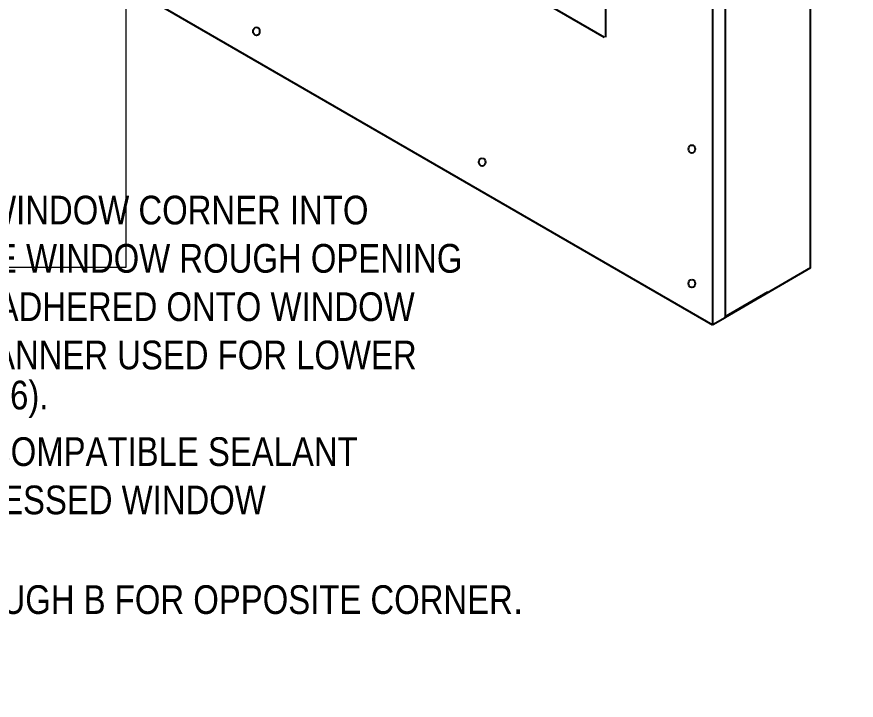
# Model space of a CAD drawing. Header units: inches. Extents: x -24 to 76, y -57 to 19.
# Drawn here: x 37.962 to 42.533, y -6.717 to -2.994 of the extents above; entities that cross this region are included whole.
import ezdxf

# ---------------------------------------------------------------- set-up
doc = ezdxf.new("R2010")
doc.units = ezdxf.units.IN
doc.header["$MEASUREMENT"] = 0
for name, color, linetype, lineweight in [('.ATI-TEXT', 7, 'Continuous', 0), ('G-ANNO-TTLB', 7, 'Continuous', 0), ('TYVEK', 7, 'Continuous', 0), ('WALL SCRATCH', 7, 'Continuous', 0)]:
    doc.layers.add(name, color=color, linetype=linetype, lineweight=lineweight)
picture_1 = doc.add_image_def('image1.png', size_in_pixel=(1250, 1458))
picture_2 = doc.add_image_def('image2.png', size_in_pixel=(1250, 1458))

# ---------------------------------------------------------------- blocks, each defined once
blk = doc.blocks.new('Block_186')
at = {"layer": 'TYVEK'}
image = blk.add_image(picture_1, insert=(31.6835, -4.3587), size_in_units=(6.8716, 8.015), dxfattribs=at)
image = blk.add_image(picture_2, insert=(31.6835, -4.3587), size_in_units=(6.8716, 8.015), dxfattribs=at)
blk = doc.blocks.new('Block_184')
at = {"layer": 'TYVEK'}
blk.add_blockref('Block_186', (0, 0), dxfattribs=at)
blk = doc.blocks.new('Block_183')
at = {"layer": 'TYVEK'}
blk.add_blockref('Block_184', (0, 0), dxfattribs=at)

msp = doc.modelspace()

# ---------------------------------------------------------------- hatches: boundary and pattern name
at = {"layer": 'G-ANNO-TTLB', "true_color": 0xff00ff, "transparency": 33554687}
h = msp.add_hatch(color=6, dxfattribs=at)
edge = h.paths.add_edge_path()
edge.add_spline(control_points=[(71.2893, -15.0744), (71.2893, -15.0744), (30.6016, -15.0744), (30.6016, -15.0744), (30.6016, -15.0744), (30.6016, 19.0506), (30.6016, 19.0506), (30.6016, 19.0506), (71.2893, 19.0506), (71.2893, 19.0506), (71.2893, 19.0506), (71.2893, -15.0744), (71.2893, -15.0744)], knot_values=[0, 0, 0, 0, 1, 1, 1, 2, 2, 2, 3, 3, 3, 4, 4, 4, 4], degree=3, periodic=0)
edge = h.paths.add_edge_path()
edge.add_spline(control_points=[(30.7266, 18.9256), (30.7266, 18.9256), (30.7266, -14.9494), (30.7266, -14.9494), (30.7266, -14.9494), (71.1643, -14.9494), (71.1643, -14.9494), (71.1643, -14.9494), (71.1643, 18.9256), (71.1643, 18.9256), (71.1643, 18.9256), (30.7266, 18.9256), (30.7266, 18.9256)], knot_values=[0, 0, 0, 0, 1, 1, 1, 2, 2, 2, 3, 3, 3, 4, 4, 4, 4], degree=3, periodic=0)
edge.add_line((30.7266, 18.9256), (30.7266, 18.9256))

# ---------------------------------------------------------------- linework, layer by layer
at = {"layer": 'G-ANNO-TTLB'}
for points in [[(71.2893, -15.0744), (71.2893, -15.0744), (30.6016, -15.0744), (30.6016, -15.0744), (30.6016, -15.0744), (30.6016, 19.0506), (30.6016, 19.0506), (30.6016, 19.0506), (71.2893, 19.0506), (71.2893, 19.0506), (71.2893, 19.0506), (71.2893, -15.0744), (71.2893, -15.0744)], [(30.7266, 18.9256), (30.7266, 18.9256), (30.7266, -14.9494), (30.7266, -14.9494), (30.7266, -14.9494), (71.1643, -14.9494), (71.1643, -14.9494), (71.1643, -14.9494), (71.1643, 18.9256), (71.1643, 18.9256), (71.1643, 18.9256), (30.7266, 18.9256), (30.7266, 18.9256)]]:
    msp.add_open_spline(points, degree=3, knots=[0, 0, 0, 0, 1, 1, 1, 2, 2, 2, 3, 3, 3, 4, 4, 4, 4], dxfattribs=at)
at = {"layer": 'TYVEK', "color": 33, "lineweight": 25, "true_color": 0xcc9966}
for p, q in [((42.2834, -4.3616), (42.2834, 1.5323)), ((42.2834, -4.3616), (41.82, -4.6314)), ((42.0498, -4.4943), (41.8165, -4.6293))]:
    msp.add_line(p, q, dxfattribs=at)
at = {"layer": 'WALL SCRATCH', "color": 2, "lineweight": 25, "true_color": 0xffff00}
for p, q in [((41.8215, -4.6325), (41.8215, 1.2565)), ((41.7502, 1.2214), (41.7502, -4.6725)), ((38.017, -2.5113), (41.7502, -4.6725)), ((41.8195, -4.6339), (41.7527, -4.6725))]:
    msp.add_line(p, q, dxfattribs=at)
at = {"layer": 'WALL SCRATCH', "color": 18, "lineweight": 25, "true_color": 0x000000}
for p, q in [((41.1709, 0.7817), (41.1675, -3.1053)), ((38.8085, -1.7338), (41.1597, -3.1053))]:
    msp.add_line(p, q, dxfattribs=at)
at = {"layer": 'WALL SCRATCH', "color": 252, "lineweight": 25, "true_color": 0x848484}
msp.add_lwpolyline([(41.649, -3.217)], dxfattribs=at)
for centre in [(39.2664, -3.0726), (41.6375, -3.7141), (40.4961, -3.7851), (41.6375, -4.4464)]:
    msp.add_ellipse(centre, major_axis=(0, 0.0221), ratio=0.812499, dxfattribs=at)

# ---------------------------------------------------------------- block references
at = {"layer": 'TYVEK'}
msp.add_blockref('Block_183', (0, 0), dxfattribs=at)

# ---------------------------------------------------------------- texts
at = {"layer": '.ATI-TEXT', "char_height": 0.2, "attachment_point": 7}
for s, insert in [('\\C18;\\c0;\\FArial Narrow|b0|i0|c1;\\H0.156250;\\W1.000000;INSTALL FLEXWRAP™ WINDOW CORNER INTO', (35.8004, -4.1267)), ('\\C18;\\c0;\\FArial Narrow|b0|i0|c1;\\H0.156250;\\W1.000000;UPPER CORNER OF THE WINDOW ROUGH OPENING ', (35.815, -4.3898)), ('\\C18;\\c0;\\FArial Narrow|b0|i0|c1;\\H0.156250;\\W1.000000;WITH EXPOSED BUTYL ADHERED ONTO WINDOW ', (35.8037, -4.653)), ('\\C18;\\c0;\\FArial Narrow|b0|i0|c1;\\H0.156250;\\W1.000000;FLANGES IN SIMILAR MANNER USED FOR LOWER', (35.8041, -4.9162)), ('\\C18;\\c0;\\FArial Narrow|b0|i0|c1;\\H0.156250;\\W1.000000;CORNER PIECES (STEP 6).', (35.8174, -5.1794)), ('\\C18;\\c0;\\FArial Narrow|b0|i0|c1;\\H0.156250;\\W1.000000;APPLY A CHEMICALLY-COMPATIBLE SEALANT', (35.8004, -5.4426)), ('\\C18;\\c0;\\FArial Narrow|b0|i0|c1;\\H0.156250;\\W1.000000;INTO FLEXWRAP™ RECESSED WINDOW', (35.8084, -5.7058)), ('\\C18;\\c0;\\FArial Narrow|b0|i0|c1;\\H0.156252;\\W1.000000;REPEAT STEPS A THROUGH B FOR OPPOSITE CORNER\\FMyriad Pro|b0|i0|c1;.', (35.8004, -6.2488))]:
    msp.add_mtext(s, dxfattribs=dict(at, insert=insert))

doc.saveas('drawing.dxf')
